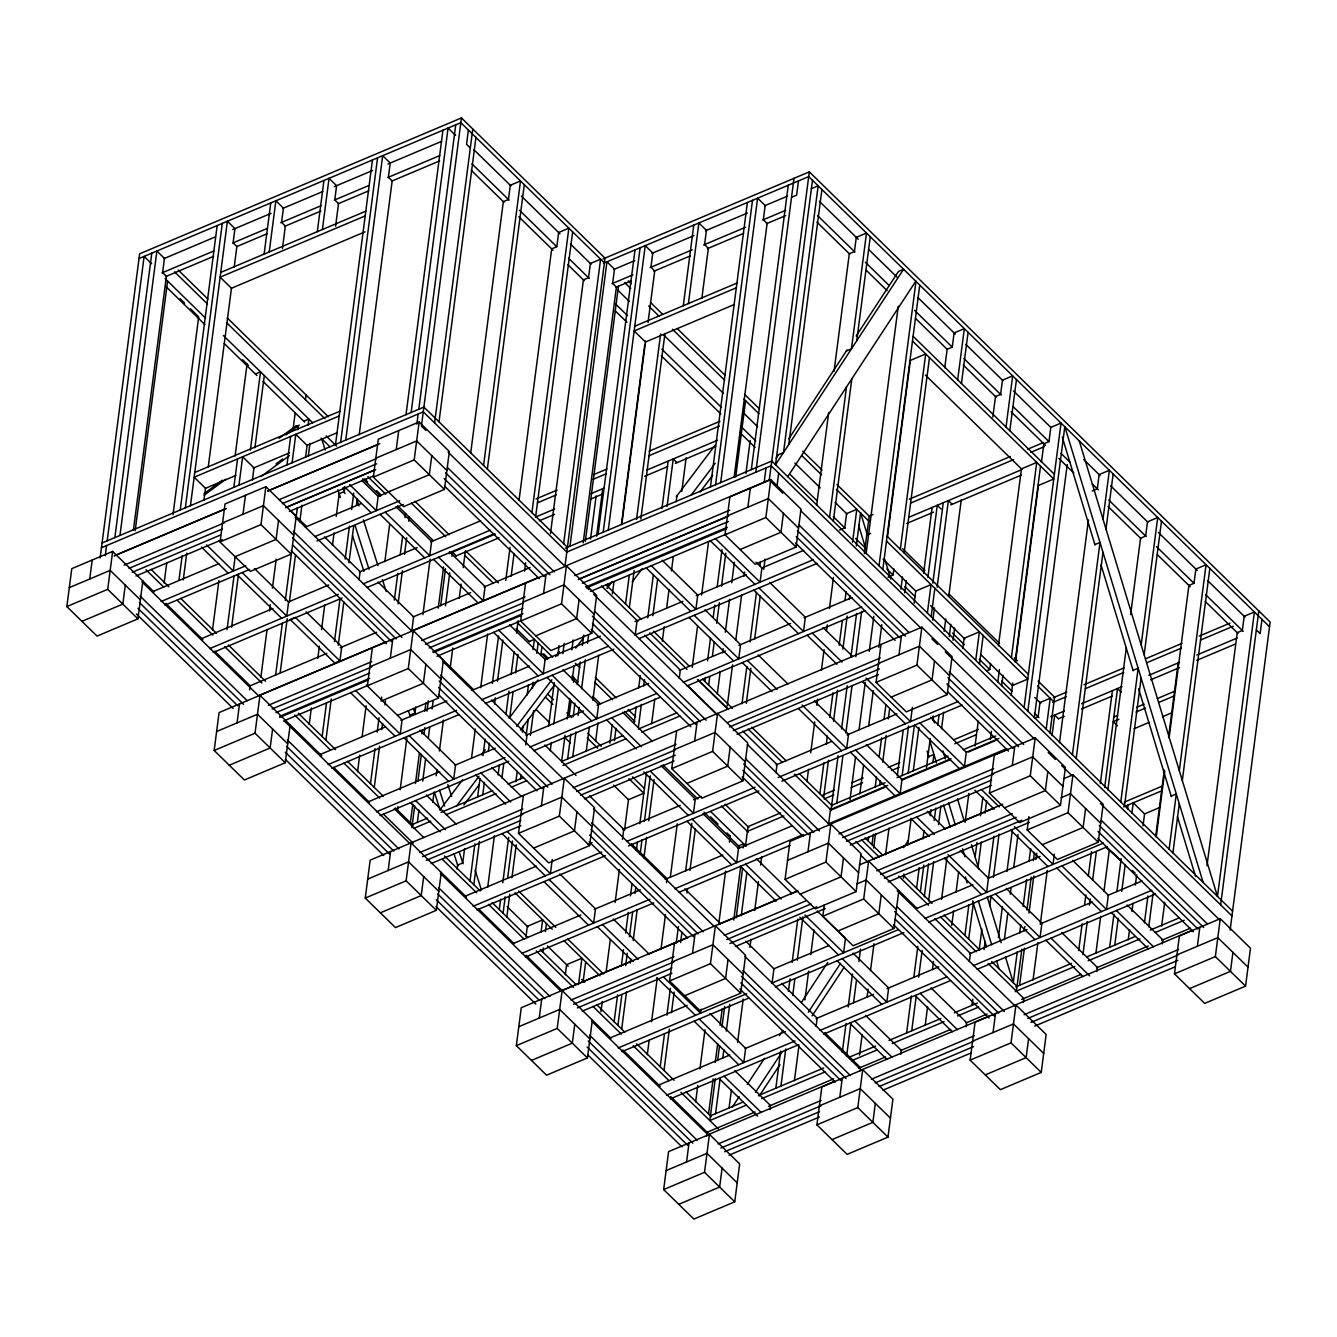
<?xml version="1.0" encoding="UTF-8"?>
<svg xmlns="http://www.w3.org/2000/svg" width="1337" height="1337" viewBox="0 0 1337 1337"><rect width="100%" height="100%" fill="white"/><g stroke="black" fill="none" stroke-linecap="round" stroke-linejoin="round"><path stroke-width="1.5" d="M142.858 580.91L137.928 618.847L97.066 636.094L66.85 606.58L71.78 568.66L112.642 551.396L153.972 591.873M89.746 578.988L92.203 560.036M100.141 557.897L139.633 253.813L461.449 117.923L604.992 258.141L564.966 566.27M105.255 555.741L106.576 545.58M107.177 540.833L144.129 256.403L151.683 263.773M137.928 618.847L107.712 589.333L112.642 551.396M114.848 537.608L151.783 253.161M119.962 535.435L156.897 251.005L164.451 258.392L162.613 272.614L166.39 276.291L133.433 530.004M125.294 585.121L122.82 604.09L81.958 621.337M135.187 530.655L167.61 281.071M164.133 583.066L166.757 562.793M173.008 514.712L198.695 316.852M180.228 509.999L217.179 225.552M185.342 507.826L222.276 223.396M178.957 580.375L182.166 555.624M190.456 505.67L227.39 221.24L234.944 228.61L233.089 242.833L236.866 246.526L234.192 267.149M183.269 579.94L186.745 553.134M203.926 500.239L205.53 487.871M208.204 467.248L231.518 287.789M212.516 629.978L218.934 580.525M235.111 455.984L247.044 364.082M233.841 487.353L237.535 458.909M264.108 254.13L270.759 202.923M238.955 485.197L242.649 456.753L253.98 467.816L252.392 480.016M269.222 251.958L275.873 200.767L283.427 208.154L281.572 222.377L285.349 226.053L282.425 248.649M235.145 556.81L233.29 571.033L206.566 544.928M227.039 629.677L234.008 576.046M250.353 450.218L260.531 371.836L255.417 373.992M242.983 514.277L245.456 495.325M290.179 724.821L285.249 762.742L244.387 780.006L214.171 750.475L219.084 712.554L566.437 565.885L596.67 595.4L591.739 633.32L550.877 650.584L520.661 621.053L525.575 583.133M231.619 627.17L238.588 573.54M254.932 447.711L264.308 375.53M260.966 524.622L265.879 486.685L225.017 503.949L220.104 541.869L260.966 524.622L291.182 554.136L250.32 571.384L218.8 540.867M237.067 722.882L239.524 703.93M249.584 689.842L250.103 685.781L326.83 653.392M278.531 520.411L276.074 539.379L235.212 556.627M286.97 464.925L290.664 436.48M317.287 231.669L323.938 180.478M260.882 677.124L267.049 629.526M269.472 610.909L270.275 604.708M272.43 588.146L276.191 559.184M295.126 413.384L293.238 427.873L298.352 425.718L297.833 429.678M285.249 762.742L255.033 733.228L259.946 695.307L321.766 755.789M292.084 462.769L295.778 434.324L307.109 445.388L305.521 457.572M322.401 229.513L329.036 178.322L336.59 185.693L334.751 199.915L338.528 203.608L335.587 226.204M305.438 399.679L306.056 394.933M275.656 674.834L282.358 623.276M285.299 600.58L297.349 507.759M308.078 425.25L308.88 419.066L303.766 421.222M272.598 729.016L270.141 747.985L229.279 765.232M280.235 672.344L287.204 618.713M289.344 602.202L295.51 554.771M299.789 521.764L301.928 505.252M308.362 455.75L309.967 443.383M335.52 444.419L372.455 159.989M340.634 442.263L377.569 157.816M345.731 440.107L382.683 155.66L390.237 163.047L388.382 177.269L392.159 180.963L359.218 434.675M309.215 724.437L311.354 707.958M317.771 658.539L319.376 646.172M321.515 629.71L324.724 604.992M332.478 545.262L334.083 532.911M336.222 516.433L339.163 493.771L344.277 491.615L344.812 487.537M322.133 736.503L326.412 703.496M334.451 641.626L340.083 598.308M345.163 559.117L349.458 526.11M351.598 509.614L353.737 493.102M325.91 740.197L331.258 698.933M338.228 645.303L343.86 602.001M348.94 562.793L353.77 525.675M356.444 505.052L357.246 498.851M339.916 660.896L295.343 617.36L290.229 619.516L334.802 663.052L339.916 660.896L341.754 646.673L306.106 611.845M359.051 579.823L360.104 571.684L324.456 536.856M373.341 477.159L378.271 439.238L419.133 421.974L449.349 451.505L444.419 489.426L403.557 506.673L373.341 477.159L414.203 459.911L419.133 421.974M396.237 449.566L398.693 430.614M372.338 647.843L367.408 685.764L408.27 668.517L413.2 630.596L443.416 660.11L438.486 698.031L397.624 715.295M357.564 771.666L359.703 755.188M362.11 736.654L366.121 705.769M384.839 561.64L389.669 524.388M406.013 414.654L442.948 130.207M411.127 412.498L448.062 128.051L455.616 135.438M416.843 424.163L418.163 414.002M418.782 409.256L455.733 124.826M370.483 783.733L375.029 748.67M377.168 732.158L379.056 717.735M381.195 701.223L381.73 697.095M394.315 600.146L397.808 573.339M400.214 554.771L402.621 536.204M405.044 517.636L405.579 513.525M390.304 658.172L392.76 639.22M374.26 787.426L379.608 746.163M381.764 729.668L382.566 723.484M384.972 704.917L385.507 700.789M398.092 603.839L402.387 570.832M404.526 554.337L406.665 537.842M408.821 521.33L409.356 517.202M461.449 117.923L421.422 426.068L425.951 430.481M441.26 872.409L436.33 910.33L395.468 927.594L365.252 898.063L370.182 860.142L921.861 627.187L952.078 656.701L947.148 694.638L906.285 711.886L876.069 682.371L880.999 644.451M468.385 130.04L466.546 144.262L470.323 147.956M434.609 422.91L472.78 128.987M431.784 455.7L429.311 474.668L388.449 491.916M411.796 631.064L413.634 616.842L377.987 582.013M439.004 421.857L475.939 137.427M388.148 870.487L390.605 851.519M397.457 810.523L398.008 806.395M400.147 789.816L406.883 738.041M422.91 614.652L430.113 559.133M415.74 706.989L414.938 713.106L409.841 715.262M425.851 664.305L423.378 683.274L382.516 700.521M410.359 822.69L412.782 804.139M415.456 783.499L419.467 752.564M421.89 733.996L422.425 729.868M424.832 711.317L425.901 703.061M438.235 608.168L443.583 566.921M411.846 827.703L414.671 805.977M417.879 781.226L421.356 754.402M424.046 733.779L424.848 727.595M426.988 711.1L428.325 700.772M440.658 605.895L445.472 568.76M436.33 910.33L406.114 880.816L411.044 842.895L466.396 897.077M417.361 822.389L418.966 810.005M422.726 781.126L425.667 758.447M428.341 737.807L429.678 727.495M432.102 708.944L433.171 700.688M445.488 605.795L449.784 572.804M451.923 556.292L452.458 552.164L456.235 555.858M470.657 453.31L503.347 201.653L508.444 199.497L510.299 185.275L520.511 180.963L483.576 465.393M432.703 802.534L434.04 792.239M436.196 775.744L436.998 769.56M439.405 751.01L443.416 720.091M450.118 668.567L452.792 647.944M459.209 598.491L461.081 584.052M463.22 567.573L465.376 551.078M423.695 876.604L421.222 895.573L380.36 912.837M487.353 469.086L524.288 184.656M457.104 869.15L457.638 865.072L462.736 862.917L464.591 848.627M471.543 757.945L475.303 729.016M480.668 687.719L487.637 634.005M477.643 796.936L480.05 778.368M482.991 755.672L485.147 739.177M492.367 683.491L498.534 636.044M505.77 580.342L510.049 547.351M519.007 500.539L551.696 248.883L556.794 246.727L558.649 232.504L568.86 228.192L531.925 512.623M470.039 880.999L474.869 843.864M482.741 794.78L484.362 782.396M488.373 751.461L489.442 743.205M494.54 704.014L495.342 697.83M497.481 681.318L502.846 640.072M511.152 576.13L514.093 553.434M473.816 884.693L479.448 841.374M498.083 774.992L499.42 764.714M506.021 713.858L508.979 691.095M511.135 674.533L514.093 651.771M516.517 633.153L518.121 620.736M524.572 571.066L525.642 562.793M535.702 516.316L572.637 231.886M487.721 887.183L494.406 835.658M501.91 777.933L503.782 763.511M509.664 718.17L513.141 691.363M515.564 672.829L517.971 654.278M499.286 909.561L500.64 899.249M502.779 882.754L508.678 837.363M515.898 781.677L517.235 771.365M522.332 732.175L523.135 725.974M527.162 695.039L528.499 684.728M533.045 649.665L534.382 639.353L529.285 641.509M550.476 533.597L583.417 279.884L588.531 277.728L590.369 263.506L600.597 259.177L563.646 543.624M543.557 593.478L546.014 574.509M503.063 913.255L505.219 896.759M507.625 878.192L512.455 841.057M520.477 779.17L521.012 775.059M526.377 733.796L528.249 719.356M532.276 688.421L533.079 682.238M536.822 653.358L538.159 643.03M525.742 744.943L527.062 734.782L491.414 699.953M506.84 916.948L509.798 894.252M511.937 877.757L516.232 844.75M530.421 735.417L533.63 710.666M540.867 654.98L541.936 646.724M589.584 845.619L559.367 816.105L564.298 778.184L594.514 807.698L589.584 845.619L548.722 862.883L518.505 833.352L523.419 795.431M591.739 633.32L561.523 603.806L566.437 565.885M569.98 546.231L606.931 261.801L614.485 269.172L612.63 283.394L616.407 287.087L583.183 542.855M548.655 726.008L554.27 682.689M557.763 655.882L559.1 645.554M541.401 805.776L543.858 786.808M526.009 936.485L527.33 926.34L542.655 919.856L541.067 932.056M550.276 750.659L551.345 742.419M553.752 723.852L558.314 688.789M562.86 653.709L564.214 643.398M592.358 1019.997L587.428 1057.918L546.566 1075.182L516.349 1045.651L521.263 1007.73L796.601 891.344M585.322 541.435L618.513 285.851M571.868 649.899L573.172 639.922M579.088 599.594L576.631 618.563L535.769 635.827M561.59 761.873L565.05 735.283M567.172 718.938L569.829 698.482M572.219 680.082L574.074 665.759M590.536 539.028L596.135 495.86M569.244 715.061L571.116 700.688M573.523 682.204L574.058 678.093M552.248 859.44L550.409 873.646L507.308 831.564M542.738 951.994L543.257 947.933M545.379 931.672L546.432 923.549M567.64 758.931L570.866 734.18M573.289 716.699L574.877 703.229M577.283 684.661L580.241 661.982M582.38 645.47L583.717 635.159M596.586 536.154L602.736 488.707M598.074 534.365L635.025 249.935M572.754 756.775L575.963 732.024M578.119 715.512L579.188 707.256M581.595 688.705L585.339 659.826M587.495 643.314L588.564 635.075M539.246 1018.075L541.702 999.107M603.188 532.21L640.122 247.78M608.285 530.054L645.236 245.624L652.79 252.994L650.935 267.216L654.712 270.91L648.027 322.484M576.932 811.893L574.475 830.862L533.613 848.126M586.208 751.444L589.4 726.86M592.859 700.237L598.725 655.163M607.433 588.13L607.967 584.018M612.379 593.929L613.984 581.545M621.488 523.786L644.802 344.328M621.772 524.622L645.604 341.035M587.428 1057.918L557.211 1028.404L562.142 990.483M565.284 974.874L566.604 964.712L581.929 958.228L578.503 984.65M595.6 741.483L597.99 723.05M625.566 603.956L629.309 575.094M636.529 519.441L660.628 333.949M609.873 743.171L612.262 724.687M574.776 1024.192L572.32 1043.161L531.457 1060.425M629.343 607.65L634.156 570.548M640.841 519.007L664.94 333.515M583.066 982.244L585.706 961.921M614.435 740.698L616.039 728.364M635.225 634.908L637.064 620.686M683.291 305.722L693.769 225.134M688.405 303.566L698.867 222.978L706.421 230.348L704.582 244.571L708.359 248.264L701.825 298.535M634.106 723.066L636.245 706.571M638.651 688.003L640.256 675.62M647.76 617.861L653.392 574.542M661.965 508.545L668.132 461.098M622.44 839.385L623.761 829.241L589.584 795.849M600.931 1011.708L602.285 1001.413M606.029 972.551L610.307 939.577M615.12 902.475L619.415 869.501M624.496 830.327L628.507 799.409M638.401 727.094L641.359 704.415M643.765 685.848L644.568 679.647M652.874 615.705L657.687 578.587M667.079 506.389L673.23 458.942L677.007 462.635M676.188 501.776L676.957 495.793M651.62 723.718L654.829 698.95M662.333 641.142L664.222 626.702M666.628 608.118L669.035 589.55M671.458 570.966L673.33 556.526M681.77 491.548L686.148 457.772M614.118 1021.735L617.61 994.912M621.354 966.033L623.493 949.537M625.649 933.042L628.323 912.402M630.462 895.907L632.067 883.523M636.362 850.533L637.431 842.277M639.838 823.709L646.54 772.151M617.895 1025.429L621.922 994.477M625.666 965.598L627.27 953.231M629.426 936.719L632.635 911.968M635.042 893.4L635.844 887.216M640.139 854.209L642.011 839.77M644.417 821.219L650.317 775.828M621.672 1029.106L626.501 991.987M630.245 963.108L630.78 958.98M633.203 940.412L637.214 909.478M643.916 857.903L646.59 837.28M648.729 820.784L654.094 779.521M679.263 678.193L680.316 670.071L644.651 635.242M742.82 780.908L712.604 751.394L717.534 713.473L747.751 742.988L742.82 780.908L701.958 798.172L671.742 768.658L676.672 730.721M710.448 486.919L747.4 202.472M715.562 484.763L752.514 200.316M692.232 667.28L697.596 626.034M701.607 595.082L708.577 541.452M666.478 882.687L666.996 878.626L631.348 843.781M720.676 482.607L757.611 198.16L765.165 205.547L763.327 219.769L767.104 223.463L734.147 477.175M647.292 1054.676L649.164 1040.236M651.57 1021.685L657.202 978.4M660.946 949.554L665.492 914.508M670.305 877.406L677.274 823.826M694.638 741.066L697.095 722.097M704.883 681.435L705.418 677.307M707.557 660.829L710.499 638.15M713.173 617.544L714.794 605.176M717.2 586.625L722.013 549.524M724.988 534.783L729.902 496.863L770.764 479.599L800.997 509.113L796.067 547.05L755.204 564.298L724.988 534.783L765.85 517.519L770.764 479.599M740.681 993.207L710.448 963.693L715.379 925.772L745.595 955.286L740.681 993.207L699.803 1010.471L669.586 980.957L674.516 943.02M708.66 685.129L709.73 676.89M712.404 656.266L714.276 641.844M716.682 623.293L719.373 602.686M721.512 586.191L725.79 553.217M735.701 476.958L745.595 400.682M660.211 1066.742L664.489 1033.735M666.896 1015.184L670.389 988.361M676.271 942.986L678.427 926.474M685.664 870.788L691.814 823.341M663.988 1070.436L669.336 1029.189M671.492 1012.677L674.166 992.054M680.6 942.552L681.937 932.24M687.017 893.049L687.552 888.921M689.976 870.354L695.324 829.09M717.267 694.07L720.208 671.391M722.615 652.84L723.15 648.729M725.289 632.234L729.584 599.26M731.723 582.765L734.397 562.158M745.912 473.532L750.191 440.541M751.327 469.655L788.262 185.225M747.884 507.191L750.341 488.222M692.482 953.365L694.956 934.396M755.823 472.245L793.994 178.322M663.653 1189.562L668.584 1151.642L709.446 1134.378L739.662 1163.892L734.748 1201.813L693.87 1219.077L663.653 1189.562L704.532 1172.298L709.446 1134.378M727.211 706.086L732.559 664.84M735.785 640.089L741.667 594.698M744.091 576.147L744.625 572.019M798.473 180.913L796.635 195.135L791.521 197.291M764.179 482.156L766.034 467.933M730.186 747.182L727.712 766.151L686.85 783.415M782.813 493.203L769.293 480L809.32 171.855L603.02 258.96M701.089 1009.117L700.555 1013.179L663.419 976.896M742.002 703.747L746.815 666.662M750.024 641.927L756.458 592.458M759.934 565.651L760.469 561.54M812.478 180.278L775.527 464.724L903.578 269.272L898.481 271.444L856.165 336.005M686.549 1161.97L689.023 1143.001M746.313 703.329L750.859 668.283M754.603 639.42L760.235 596.135M763.711 569.345L765.048 559.05M695.641 1101.889L697.78 1085.41M699.919 1068.915L705 1029.757M718.654 924.636L725.623 871.056M729.367 842.193L730.169 836.009M776.847 487.37L778.686 473.148M788.797 444.469L821.921 189.503M783.415 513.324L780.958 532.276L740.096 549.54M728.03 959.481L725.573 978.45L684.694 995.714M708.56 1113.972L713.106 1078.909M715.245 1062.414L717.668 1043.846M720.075 1025.278L722.214 1008.783M733.729 920.073L740.698 866.443M743.121 847.892L743.656 843.764L738.542 845.92M706.621 1136.3L707.156 1132.238L755.104 1112M715.262 1078.692L709.83 1120.556L746.313 1105.147M717.668 1060.124L719.557 1045.684M721.963 1027.117L724.637 1006.494M736.169 917.8L742.587 868.298M745.545 845.602L748.001 826.634L780.641 812.863M715.546 1113.671L720.108 1078.591M722.782 1057.968L723.852 1049.712M726.275 1031.161L729.751 1004.338M741.266 915.644L746.898 872.326M729.033 1108.239L731.439 1089.688M737.589 1042.292L743.205 999.006M749.907 947.482L750.976 939.226M754.72 910.38L758.463 881.518M760.619 865.022L761.689 856.783M722.097 1168.103L719.64 1187.055L678.761 1204.319M775.945 772.652L777.014 764.53L742.837 731.138M816.64 505.386L828.689 412.565M834.054 371.318L849.313 253.746L854.427 251.59L856.265 237.368L866.493 233.039L851.452 348.857L846.338 351.013M829.542 517.486L846.505 386.978M785.07 879.345L789.983 841.424L830.862 824.16L861.078 853.674L856.148 891.612L815.286 908.859L785.07 879.345L825.932 862.081L830.862 824.16M772.067 982.979L773.922 968.757L745.695 941.181M833.319 521.179L851.803 378.872M856.75 340.751L870.27 236.733M806.946 781.66L808.551 769.276M810.707 752.781L814.718 721.846M816.857 705.334L817.659 699.151M821.419 670.272L824.093 649.648M826.5 631.081L827.302 624.897M829.458 608.385L833.469 577.45M769.962 1109.56L770.496 1105.498L734.832 1070.67M775.828 1088.218L780.658 1051.083M788.412 991.269L790.033 978.885M792.172 962.389L797.788 919.071M807.966 851.753L810.423 832.784M780.942 1086.062L785.755 1048.927M792.724 995.296L794.863 978.784M797.27 960.233L802.902 916.915M819.865 793.76L823.876 762.842M826.283 744.291L827.352 736.035M829.759 717.484L832.984 692.75M839.135 645.353L842.343 620.619M845.017 600.012L846.104 591.756M852.521 542.287L856.8 509.313L846.588 513.625L844.733 527.848L839.636 530.004M823.642 797.437L828.455 760.335M833.536 721.178L837.564 690.26M842.912 649.047L847.19 616.056M849.346 599.578L849.881 595.45M856.298 545.981L860.577 513.007M794.395 1080.68L798.941 1045.735M804.891 999.942L808.634 971.13M810.774 954.668L813.982 929.984M828.622 823.826L830.461 809.604M831.046 810.021L838.082 755.773M841.575 728.966L847.207 685.647M850.95 656.768L856.582 613.449M864.337 553.635L869.217 516.099L873.028 514.494M866.109 553.735L898.263 306.206M836.761 803.119L842.928 755.672M845.87 732.994L852.037 685.547M855.797 656.668L861.68 611.293M898.848 890.576L893.918 928.496L853.056 945.76L822.84 916.246L824.311 904.865M816.105 1026.281L817.158 1018.142L781.51 983.313M879.027 565.818L915.979 281.388M849.981 799.76L855.596 756.475M859.073 729.684L865.24 682.271M869.251 651.353L873.796 616.324M843.497 857.886L841.04 876.838L800.178 894.102M882.804 569.512L919.756 285.065M887.417 537.207L910.38 360.405L925.705 353.921L900.336 549.24M859.858 793.827L863.602 764.948M868.699 725.757L873.245 690.694M878.877 647.375L881.818 624.68M816.907 1124.852L821.837 1086.931L862.699 1069.667L892.915 1099.181L887.985 1137.118L847.123 1154.366L816.907 1124.852L857.769 1107.588L862.699 1069.667M893.885 568.977L893.083 575.077L887.985 577.233M904.113 552.933L929.482 357.614M868.214 840.99L868.749 836.862M875.167 787.393L876.504 777.098M879.178 756.491L881.601 737.94M884.008 719.39L885.879 704.967M900.921 589.149L902.508 576.915M842.277 1052.353L846.037 1023.473M848.176 1006.978L852.471 973.971M893.918 928.496L863.702 898.982L868.632 861.061L916.948 908.375M871.991 844.666L873.328 834.372M879.746 784.886L880.281 780.775M882.704 762.207L886.18 735.417M888.32 718.922L889.657 708.61M904.698 592.843L906.285 580.626M839.803 1097.259L842.26 1078.291M846.588 1056.38L850.867 1023.373M853.558 1002.75L856.499 980.054M858.906 961.504L860.527 949.12M873.646 848.042L875.518 833.603M898.965 654.779L901.422 635.81M914.157 603.271L915.745 591.071L931.07 584.603L927.377 613.048M944.741 367.792L947.148 349.308L952.262 347.152L954.1 332.93L964.328 328.618L957.676 379.808M859.524 1055.077L862.215 1034.437M867.028 997.302L868.097 989.046M870.521 970.478L873.997 943.671M885.545 854.727L889.005 828.104M881.267 894.787L878.81 913.739L837.948 931.003M897.311 775.61L903.21 730.219M923.566 573.456L932.14 507.458M902.157 775.51L908.575 726.008M927.878 577.484L937.254 505.302L941.031 508.979M947.148 694.638L916.931 665.107L921.861 627.187M912.369 707.357L910.53 721.579L865.958 678.043M908.174 772.97L914.341 725.523M932.825 583.199L943.27 502.745M931.154 616.741L934.847 588.297M961.453 383.502L968.105 332.295M913.288 770.814L918.92 727.495M932.842 620.234L934.446 607.85M937.137 587.227L948.384 500.59L952.161 504.283M903.377 878.175L903.912 874.047M907.673 845.185L911.149 818.361M875.334 1103.393L872.877 1122.345L832.015 1139.609M934.513 660.913L932.039 679.881L891.177 697.129M926.491 767.455L930.234 738.592M932.658 720.041L933.193 715.93M944.156 631.415L945.777 619.048M948.718 596.369L961.303 499.503M916.564 888.203L919.238 867.629M922.981 838.817L924.051 830.595M932.858 762.675L933.928 754.452L928.831 756.608M937.755 725.022L939.092 714.743M949.237 636.646L950.841 624.329M920.341 891.896L923.817 865.139M930.234 815.737L931.037 809.553M941.532 728.682L943.671 712.253M953.014 640.339L954.618 628.006M900.737 1054.341L901.272 1050.28L865.607 1015.452M906.603 1033L911.416 995.864M913.823 977.297L917.851 946.362M924.285 896.86L928.563 863.852M934.195 820.534L935.8 808.15M911.7 1030.827L916.263 995.764M918.669 977.197L922.146 950.39M928.58 900.887L933.677 861.697M938.49 824.561L940.914 805.994M962.774 648.462L964.094 638.301L979.419 631.833L975.726 660.277M992.823 417.077L995.497 396.537L1000.611 394.382L1002.449 380.159L1012.677 375.847L1006.026 427.038M925.187 1025.379L927.594 1006.794M932.424 969.626L933.493 961.37M941.549 899.4L946.914 858.103M930.652 717.401L966.317 752.23L964.462 766.452L919.889 722.916M979.503 663.971L983.196 635.526M1009.803 430.731L1016.454 379.524M951.727 925.405L953.599 910.965M956.022 892.397L958.696 871.774M965.13 822.272L968.874 793.393M975.041 745.946L978.249 721.195M986.388 670.973L989.781 669.536L990.583 663.436M998.472 645.687L1021.435 468.869L1036.76 462.401L1011.39 657.72M964.913 935.432L968.89 904.748M975.108 856.933L976.979 842.511M980.456 815.737L982.862 797.203M990.349 739.545L991.419 731.306M997.837 681.887L999.441 669.536M968.69 939.126L973.47 902.291M978.082 866.744L981.291 842.043M985.035 813.214L986.639 800.863M1001.614 685.58L1002.951 675.285M989.397 793.058L994.31 755.138L1035.189 737.874L1065.405 767.405L1060.475 805.325L1019.613 822.573L989.397 793.058L1030.259 775.811L1035.189 737.874M969.342 961.57L970.411 953.431L934.747 918.603M966.116 1026.732L966.651 1022.671L930.987 987.842M1015.167 661.414L1040.537 466.095M1011.156 695.407L1012.777 683.04M1015.452 662.417L1038.481 485.013M1041.439 462.318L1043.846 443.767L1048.96 441.611L1050.798 427.389L1013.53 390.972M971.982 1005.374L972.784 999.19M979.219 949.688L981.893 929.065M993.943 836.243L986.622 892.397L947.983 854.661M984.049 949.588L985.135 941.348M989.681 906.285L991.018 895.957M993.424 877.406L999.057 834.087M970.144 1060.141L975.074 1022.22L1015.936 1004.956L1046.152 1034.47L1041.239 1072.408L1000.36 1089.655L970.144 1060.141L1011.023 1042.877L1015.936 1004.956M1012.293 765.466L1014.75 746.514M1024.075 707.507L1061.026 423.06L1050.798 427.389M998.371 937.688L1002.399 906.636M1006.978 871.44L1012.36 830.043M1027.852 711.2L1064.804 426.754M1004.371 939.627L1007.847 912.82M1010.254 894.252L1011.056 888.069M1013.747 867.446L1018.025 834.438M993.04 1032.548L995.513 1013.58M1034.303 718.036L1067.227 464.507M1063.667 778.702L1072.959 774.775L1103.175 804.289L1098.245 842.226L1057.383 859.474L1027.167 829.959L1028.888 816.69M1017.273 951.743L1013.262 982.662L1005.374 956.69M1019.68 933.193L1020.749 924.953M1023.156 906.402L1026.649 879.612M1029.055 861.061L1030.66 848.694M1046.186 729.15L1050.197 698.232L1039.985 702.543L1038.13 716.766L1034.738 718.203M1016.421 991.101L1021.852 949.253M1024.259 930.702L1024.794 926.591M1026.933 910.096L1031.228 877.122M1033.367 860.627L1034.437 852.388M1049.963 732.843L1054.592 697.179L1038.197 681.168M1019.596 985.285L1024.409 948.15M1028.972 913.087L1033.785 875.952M1035.924 859.457L1036.743 853.257M1052.002 735.684L1054.692 715.061L1058.469 718.754M1047.824 771.599L1045.367 790.568L1004.505 807.815M1023.34 1002.566L1023.858 998.505L988.11 963.442M1059.506 742.637L1088.452 519.876M1033.066 979.837L1037.896 942.685M1040.303 924.118L1047.272 870.454M1028.588 1038.682L1026.131 1057.634L985.252 1074.898M1054.341 854.193L1053.021 864.354L1014.399 826.617M1072.424 754.736L1100 542.454L1094.886 544.61M1103.008 519.207L1109.376 470.29L1099.148 474.618L1097.309 488.841L1092.195 490.997M1098.245 842.226L1068.029 812.695L1072.959 774.775M1076.201 758.43L1102.975 552.281M1106 529.034L1113.153 473.983M1085.594 808.501L1083.137 827.469L1042.275 844.717M1078.658 950.59L1082.134 923.783M1084.541 905.216L1085.878 894.904M1088.301 876.337L1091.51 851.585M1100.351 783.515L1112.401 690.694M1082.953 954.618L1087.248 921.611M1089.388 905.116L1090.19 898.932M1092.596 880.364L1096.357 851.485M1104.663 787.543L1117.515 688.538L1121.292 692.215M1107.855 789.866L1126.339 647.543M1130.634 614.535L1140.545 538.226L1145.659 536.053L1147.497 521.848L1157.708 517.519L1141.163 644.935M1095.889 953.314L1100.719 916.196M1103.927 891.445L1109.292 850.182L1105.515 846.505M1096.892 971.514L1097.426 967.453L1061.762 932.624M1120.774 801.966L1138.155 668.199L1133.041 670.355M1124.551 805.659L1141.129 678.026M1144.154 654.762L1161.502 521.213M1109.66 947.214L1113.938 914.241M1116.88 891.562L1121.175 858.588M1127.592 809.119L1128.127 804.991M1114.774 945.058L1118.25 918.268M1121.726 891.461L1125.202 864.671M1131.904 813.147L1133.241 802.835L1144.572 813.915L1143.018 825.865M1128.211 939.861L1129.531 929.7M1131.904 911.399L1132.957 903.277M1135.347 884.977L1136.667 874.816M1144.439 922.814L1147.931 895.991M1155.703 836.177L1164.276 770.162M1168.555 737.172L1178.198 662.901M1156.204 837.096L1164.778 771.098M1169.073 738.091L1188.894 585.439L1194.008 583.283L1195.846 569.061L1206.058 564.749L1179.318 770.68M1148.75 926.842L1153.029 893.835M1169.123 849.196L1176.293 793.944L1171.195 796.1M1161.619 926.123L1164.711 902.258M1172.9 852.889L1179.284 803.754M1182.309 780.507L1209.835 568.442M1162.271 943.905L1162.806 939.844L1127.141 905.015M1174.471 973.854L1179.401 935.933L1220.263 918.686L1250.479 948.2L1245.566 986.121L1204.687 1003.385L1174.471 973.854L1215.35 956.607L1220.263 918.686M1206.977 865.758L1237.243 632.668L1242.357 630.512L1244.195 616.29L1254.407 611.978L1217.472 896.425L1079.243 440.876M1197.367 946.262L1199.841 927.31M1220.648 904.865L1258.802 610.925M1261.978 619.365L1260.139 633.588L1256.362 629.911M1230.124 930.134L1270.15 622.006L809.32 171.855M1232.915 952.395L1230.458 971.364L1189.579 988.611M776.145 458.156L778.435 454.664M788.713 438.954L847.023 349.96M787.744 476.657L915.795 281.205M732.308 1107.103L739.194 1096.658M747.249 1084.474L764.497 1058.336M779.438 1035.707L782.88 1030.476M801.281 1002.6L827.72 962.556M903.595 847.591L908.191 840.622M755.455 1092.312L781.894 1052.252M808.333 1012.193L840.522 963.425M759.232 1096.006L779.922 1064.653M812.111 1015.886L844.299 967.119M439.99 809.787L462.619 779.822M481.454 754.837L485.231 749.856M509.096 718.22L538.009 679.931M555.59 656.617L559.367 651.62M607.115 588.347L612.129 581.695M676.221 496.779L715.161 445.171M456.352 806.278L478.964 776.312M516.667 726.375L551.847 679.748M575.712 648.111L583.25 638.133M691.313 494.941L715.178 463.321M463.889 804.974L478.98 785.003M520.444 730.052L554.37 685.112M632.267 581.879L642.312 568.559M700.12 491.983L712.671 475.32M203.976 493.721L222.343 480.184M279.099 438.319L296.379 425.567M204.076 495.258L225.786 479.248M285.867 434.926L299.221 425.082M275.99 463.906L282.675 458.975M261.066 476.524L289.444 455.583M139.015 258.559L460.83 122.67L604.374 262.871M163.816 258.659L215.541 236.816M232.772 229.529L271.077 213.352M282.575 208.505L322.802 191.525M334.3 186.662L372.605 170.484M387.931 164.016L441.578 141.371M161.961 272.882L213.686 251.038M232.839 242.95L267.316 228.393M280.737 222.727L320.964 205.748M334.367 200.082L368.845 185.525M387.997 177.437L439.723 155.593M165.738 276.558L213.636 256.336M236.616 246.643L267.266 233.691M284.514 226.421L320.897 211.045M338.144 203.776L368.795 190.823M391.774 181.113L439.672 160.891M220.739 272.43L365.82 211.179M365.202 215.925L220.12 277.177L231.451 288.24L365.068 231.819M603.522 263.239L808.701 176.601L1269.532 626.752M613.783 269.472L634.791 260.598M651.971 253.345L693.987 235.596M705.451 230.766L747.45 213.018M764.647 205.764L787.56 196.088M811.325 188.701L818.144 185.826L783.499 452.575L778.385 454.73M611.945 283.695L632.953 274.82M650.133 267.567L692.148 249.818M703.596 244.989L745.611 227.24M762.792 219.987L785.705 210.31M615.722 287.371L630.997 280.92M653.91 271.244L690.193 255.935M707.373 248.682L743.656 233.357M766.569 223.68L785.671 215.608M194.751 472.496L339.832 411.228M339.214 415.974L194.149 477.225L205.48 488.306L236.014 475.404M253.194 468.151L289.46 452.842M306.641 445.589L337.191 432.687M102.08 542.989L423.896 407.1L567.423 547.318M101.462 547.735L423.277 411.846L566.804 552.047M634.774 326.211L736.938 283.076M736.319 287.806L634.156 330.958L645.487 342.021L734.397 304.468M114.347 555.741L225.903 508.628M268.219 490.763L379.775 443.65M114.414 555.808L226.003 508.695M267.584 491.13L378.237 444.402M69.307 587.611L110.186 570.364L140.402 599.878M222.56 522.901L263.422 505.653L293.639 535.168M375.797 458.207L416.676 440.943L446.892 470.457M124.107 565.15L224.148 522.917M279.082 499.72L376.399 458.624M129.004 568.375L222.443 528.917M282.391 503.598L376.666 463.805M132.213 572.303L220.505 535.034M286.168 507.291L374.678 469.922M285.617 507.742L375.647 469.722M135.99 575.996L222.193 539.596M289.394 511.436L373.675 475.838M66.85 606.58L107.712 589.333M153.404 591.322L218.8 563.713M305.354 527.162L361.14 503.614M378.455 496.294L389.986 491.431M161.175 601.483L245.807 565.752M315.047 536.521L399.679 500.773M164.952 605.176L249.584 569.445M316.902 541.017L403.456 504.467M201.753 638.551L272.932 608.502M288.307 602.001L328.701 584.954M359.486 571.952L417.177 547.585M430.648 541.903L480.651 520.795M536.037 498.952L557.128 490.044M593.528 474.685L606.948 469.02M649.097 451.204L720.008 421.272M537.34 502.879L556.51 494.79M592.909 479.415L606.329 473.749M648.478 455.95L719.39 426.018M209.525 648.712L338.395 594.297M363.397 583.734L490.345 530.137M213.302 652.406L342.172 597.99M367.174 587.428L494.122 533.831M449.048 553.602L495.258 534.098M535.502 517.101L554.654 509.013M591.071 493.637L604.474 487.972M646.64 470.173L717.534 440.241M454.964 556.393L499.035 537.792M539.279 520.795L554.604 514.327M591.004 498.952L602.502 494.088M644.668 476.29L667.664 466.58M675.319 463.337L715.562 446.357M565.467 548.137L771.75 461.031L1232.597 911.182M340.25 647.726L376.683 632.334M413.133 616.942L470.674 592.659M484.094 586.976L530.12 567.54M566.57 552.164L771.131 465.777L1231.979 915.929M257.84 695.959L386.343 641.693M411.278 631.164L537.875 577.718M564.715 566.387L769.293 480M574.609 575.645L729.768 510.132M268.353 705.284L371.786 661.598M421.59 640.573L525.04 596.887M216.627 731.523L257.489 714.259L287.706 743.773M369.864 666.812L410.743 649.548L440.959 679.062M523.118 602.101L563.98 584.837L594.196 614.368M727.445 515.815L768.307 498.567L798.523 528.082M578.386 579.339L727.796 516.249M272.13 708.978L371.736 666.912M425.367 644.267L523.068 603.004M578.587 579.473L728.498 516.182M275.907 712.671L369.764 673.029M429.144 647.96L523.018 608.318M582.297 583.199L728.431 521.48M279.684 716.348L369.714 678.344M432.921 651.637L522.951 613.633M586.074 586.893L727.345 527.229M279.751 717.367L367.976 680.098M433.188 652.573L521.413 615.321M586.625 587.779L726.643 528.667M283.528 721.044L367.926 685.413M436.965 656.266L521.363 620.619M590.402 591.472L726.576 533.964M214.171 750.475L255.033 733.228M520.661 621.053L561.523 603.806M909.294 499.186L1010.421 456.485M1027.585 449.232L1042.86 442.781M910.581 503.113L1013.613 459.61M1030.794 452.357L1044.147 446.708M320.362 754.419L385.574 726.877M400.916 720.392L446.942 700.956M471.877 690.444L529.419 666.144M544.761 659.659L600.38 636.178M634.908 621.588L682.856 601.349M696.276 595.684L746.146 574.626M761.488 568.141L803.687 550.326M866.76 535.067L870.571 533.446M908.725 517.335L1021.318 469.805M328.1 764.58L456.602 710.331M481.537 699.803L608.118 646.339M634.975 635.008L813.347 559.685M906.787 523.435L933.493 512.171M950.674 504.918L1021.267 475.103M331.877 768.274L458.474 714.827M485.314 703.479L613.817 649.23M638.752 638.702L817.124 563.378M1038.431 485.481L1053.757 479.014L912.486 341.019M368.711 801.648L439.672 771.683M455.015 765.199L495.292 748.185M525.976 735.233L583.517 710.933M596.954 705.267L648.729 683.408M679.413 670.439L725.456 651.002M738.876 645.336L790.652 623.477M804.089 617.794L852.037 597.555M376.449 811.81L504.951 757.561M529.887 747.032L656.467 693.569M683.324 682.238L861.697 606.914M380.009 815.603L508.728 761.238M533.664 750.709L660.244 697.262M687.101 685.931L865.474 610.608M412.247 824.545L427.589 818.077M440.993 812.411L492.735 790.551M508.06 784.084L523.402 777.616M561.724 761.422L623.042 735.534M638.367 729.066L676.689 712.872M413.551 828.472L430.798 821.185M446.123 814.718L495.96 793.677M511.286 787.209L526.611 780.741M563.027 765.366L626.251 738.659M641.593 732.191L679.915 715.997M419.851 852.488L522.834 809.002M573.088 787.777L676.071 744.291M727.579 722.448L880.314 657.954M367.725 879.111L408.587 861.847L438.803 891.361M520.962 814.4L561.824 797.136L592.04 826.667M674.216 749.689L715.078 732.425L745.294 761.956M878.543 663.403L919.405 646.155L949.621 675.67M422.509 856.649L522.8 814.3M576.865 791.471L675.285 749.907M729.45 726.944L879.529 663.553M426.302 860.343L520.845 820.417M580.642 795.164L675.218 755.221M733.211 730.62L879.479 668.868M736.988 734.314L878.275 674.667M431.182 863.552L520.812 825.714M584.419 798.841L674.065 761.004M365.252 898.063L406.114 880.816M518.505 833.352L559.367 816.105M671.742 768.658L712.604 751.394M876.069 682.371L916.931 665.107M465.41 896.108L536.371 866.142M588.163 844.265L591.99 842.644M622.674 829.692L680.215 805.392M693.652 799.727L701.323 796.484M776.112 764.898L831.731 741.417M847.073 734.932L896.943 713.874M473.148 906.269L601.65 852.02M626.585 841.491L755.087 787.226M778.101 777.499L958.395 701.373M476.925 909.962L605.427 855.697M628.44 845.987L758.864 790.919M781.878 781.192L962.172 705.067M822.89 795.014L834.422 790.15M851.702 782.847L863.217 777.984M888.186 767.438L899.717 762.575M953.482 739.879L978.45 729.333M1053.339 697.713L1066.776 692.031M1084.073 684.728L1124.4 667.698M1145.525 658.79L1182.008 643.381M1199.289 636.078L1230.007 623.109M747.383 831.38L783.866 815.971M824.194 798.941L833.803 794.897M851.084 787.593L862.599 782.73M891.411 770.563L899.099 767.321M954.785 743.807L975.91 734.882M1052.72 702.443L1066.174 696.778M1085.377 688.672L1123.782 672.444M1146.828 662.717L1181.39 648.111M1200.593 640.005L1233.232 626.217M831.664 805.275L885.094 782.713M897.043 777.666L948.05 756.124M963.325 749.689L995.747 735.985M513.759 943.337L580.893 914.976M594.313 909.31L640.339 889.874M665.274 879.345L722.816 855.045M738.158 848.577L791.855 825.898M830.227 809.704L887.751 785.404M901.188 779.738L951.042 758.681M966.4 752.196L998.99 738.425M1050.882 716.665L1064.319 711M1081.6 703.697L1121.927 686.666M1148.817 675.319L1179.535 662.333M1196.832 655.046L1237.16 638.016M832.951 809.219L884.476 787.46M901.639 780.206L949.354 760.068M968.423 752.012L995.146 740.731M1058.486 718.738L1064.252 716.314M1081.533 709.011L1112.267 696.042M1150.672 679.814L1179.485 667.648M1196.765 660.361L1235.171 644.133M521.497 953.498L649.999 899.233M674.934 888.704L803.437 834.455M828.372 823.926L1006.744 748.603M829.375 824.561L1006.928 749.589M525.274 957.192L653.776 902.926M678.711 892.397L789.95 845.435M1113.821 716.95L1117.615 715.345M1136.584 707.34L1144.171 704.131M1157.441 698.516L1174.504 691.313M838.984 833.937L993.625 768.641M1118.902 719.273L1113.203 721.679L1117.465 725.841M1135.965 712.069L1145.441 708.075M1158.728 702.46L1173.903 696.059M787.526 860.376L828.388 843.129L858.605 872.643M991.853 774.106L1032.716 756.842L1062.932 786.357M842.761 837.63L993.575 773.939M846.538 841.324L991.636 780.056M850.315 845.017L991.586 785.354M1134.027 728.749L1149.202 722.348M1162.471 716.732L1171.947 712.738M859.34 864.972L1002.7 804.222M562.108 990.55L633.069 960.601M648.412 954.117L686.767 937.922M719.373 924.151L776.914 899.851M790.334 894.186L798.022 890.943M872.81 859.357L928.43 835.876M943.772 829.391L993.642 808.333M876.754 870.838L1012.31 813.598M570.932 1000.076L673.915 956.59M724.186 935.365L806.194 900.737M518.806 1026.699L559.668 1009.435L589.884 1038.966M672.06 961.988L712.922 944.724L743.138 974.255M856.883 883.941L866.159 880.013L896.375 909.544M1061.21 797.671L1070.486 793.743L1100.702 823.258M573.606 1004.237L673.881 961.888M726.76 939.56L811.041 903.979M880.531 874.532L1016.087 817.291M577.383 1007.931L671.943 968.005M729.835 943.554L816.74 906.854M884.392 878.292L1021.836 820.25M582.263 1011.14L671.909 973.303M735.517 946.446L825.146 908.592M888.169 881.985L1029.44 822.322M516.349 1045.651L557.211 1028.404M669.586 980.957L710.448 963.693M822.84 916.246L863.702 898.982M1027.167 829.959L1068.029 812.695M1124.267 802.15L1162.204 786.123M1123.648 806.88L1161.586 790.869M610.457 1037.779L687.168 1005.391M773.488 968.941L829.107 945.46M917.332 908.207L972.952 884.726M988.294 878.242L1040.069 856.382M1144.472 813.949L1159.63 807.548M618.195 1047.957L746.698 993.692M771.633 983.163L898.213 929.716M925.07 918.385L1103.443 843.062M621.972 1051.651L748.553 998.204M775.41 986.856L903.912 932.591M928.847 922.062L1107.22 846.756M658.807 1085.009L729.768 1055.043M745.11 1048.576L785.387 1031.562M816.071 1018.61L873.613 994.31M887.033 988.645L938.825 966.768M969.509 953.816L1027.05 929.516M1040.47 923.85L1092.262 901.99M1107.604 895.506L1142.132 880.933M666.545 1095.187L795.047 1040.921M819.982 1030.392L946.563 976.946M973.42 965.615L1151.792 890.292M670.322 1098.88L798.824 1044.615M823.759 1034.086L950.34 980.639M977.197 969.292L1155.569 893.985M710.448 1115.827L743.088 1102.039M758.447 1095.555L823.742 1067.979M848.711 1057.433L875.601 1046.086M889.038 1040.403L940.88 1018.51M954.334 1012.828L977.38 1003.101M1015.786 986.89L1071.472 963.375M1086.831 956.891L1134.846 936.619M1150.204 930.117L1179.017 917.967M761.672 1098.663L825.046 1071.906M851.936 1060.559L876.905 1050.013M892.264 1043.528L944.106 1021.635M957.559 1015.953L978.684 1007.028M1015.167 991.619L1074.697 966.484M1088.134 960.818L1139.993 938.925M1155.352 932.424L1184.164 920.274M768.524 1106.334L833.736 1078.792M858.672 1068.263L885.529 1056.932M900.871 1050.447L950.741 1029.39M966.083 1022.905L987.174 1013.998M1021.702 999.424L1081.148 974.322M1096.49 967.838L1148.282 945.978M1161.703 940.295L1190.482 928.162M706.671 1135.314L834.455 1081.366M859.925 1070.603L989.597 1015.853M1014.465 1005.357L1192.002 930.385M718.17 1143.904L821.152 1100.418M871.423 1079.193L974.406 1035.707M1024.075 1014.733L1178.699 949.437M666.127 1170.594L706.989 1153.346L737.205 1182.861M819.364 1105.883L860.226 1088.636L890.442 1118.15M972.617 1041.172L1013.479 1023.925L1043.696 1053.439M1176.944 954.902L1217.806 937.638L1248.023 967.152M720.844 1148.065L821.119 1105.716M875.2 1082.886L973.603 1041.322M1027.852 1018.426L1177.93 955.053M724.621 1151.759L819.481 1111.699M879.077 1086.53L973.553 1046.637M1030.961 1022.387L1177.88 960.35M729.049 1155.168L819.414 1117.013M882.855 1090.223L971.297 1052.871M1034.738 1026.081L1175.106 966.818M1105.666 846.639L1121.191 860.593M1132.055 870.37L1135.163 873.161M1109.443 850.315L1120.306 860.092M819.38 201.335L858.22 239.256M868.666 249.467L897.043 277.177M917.951 297.599L955.286 334.083M965.732 344.294L1003.068 380.761M1083.705 459.527L1100.134 475.571M1110.596 485.782L1147.915 522.249M1158.377 532.46L1197.2 570.398M1207.662 580.609L1244.981 617.076M817.542 215.558L854.878 252.025M865.323 262.236L889.222 285.566M914.608 310.368L951.944 346.835M963.893 358.517L1001.212 394.983M1013.162 406.649L1049.01 441.661M1060.96 453.327L1069.918 462.084M1092.312 483.961L1098.295 489.793M1108.741 500.005L1146.076 536.471M1156.522 546.683L1193.857 583.149M1205.807 594.815L1243.143 631.298M816.907 222.092L849.764 254.18M866.192 270.224L887.099 290.647M915.477 318.356L946.83 348.99M963.258 365.034L996.115 397.139M1011.039 411.729L1045.4 445.271M1058.837 458.407L1073.761 472.98M1108.106 506.539L1140.962 538.627M1157.391 554.671L1190.248 586.776M1205.172 601.349L1238.029 633.454M913.104 336.272L1054.375 474.267M925.405 375.079L1022.07 469.504M628.357 280.82L631.331 283.728M650.701 302.647L662.634 314.295M677.541 328.852L725.222 375.446M744.592 394.365L759.5 408.921M802.718 451.154L822.105 470.072M836.995 484.629L869.785 516.65M902.575 548.688L924.937 570.531M948.785 593.812L999.458 643.314M1014.348 657.871L1017.34 660.779M887.116 536.321L1028.387 674.316M624.763 282.642L630.713 288.474M648.595 305.939L659.041 316.134M672.444 329.236L724.604 380.193M743.99 399.111L758.881 413.668M802.116 455.884L821.486 474.819M836.394 489.375L869.301 521.53M1037.579 685.898L1053.974 701.925M886.498 541.067L1027.769 679.062L1012.443 685.53L981.224 655.03M473.833 149.66L510.968 185.927M521.363 196.088L559.986 233.808M570.381 243.969L591.188 264.291M617.527 289.878L629.443 301.51M663.72 335.002L723.334 393.228M742.703 412.164L757.611 426.72M794.88 463.12L820.216 487.855M835.107 502.428L847.04 514.06M1034.821 697.496L1040.788 703.329M883.072 559.15L915.795 591.121M930.652 605.644L964.863 639.053M471.978 163.883L509.13 200.149M519.525 210.31L556.66 246.593M568.543 258.191L589.333 278.514M615.672 304.101L627.605 315.733M661.882 349.224L721.495 407.451M740.865 426.386L755.773 440.943M790.05 474.418L816.874 500.623M833.269 516.634L845.185 528.282M855.613 538.477L866.058 548.671M886.916 569.044L892.882 574.877M904.798 586.525L915.227 596.703M952.496 633.103L964.412 644.752M979.319 659.308L989.748 669.503M1001.68 681.151L1012.109 691.346M1034.47 713.173L1038.933 717.551M615.037 310.619L626.953 322.267M661.23 355.742L720.844 413.985M739.879 432.57L755.138 447.46M471.326 170.384L504.016 202.305M518.873 216.828L553.033 250.186M567.891 264.709L584.219 280.67M800.579 510.55L921.477 628.657M931.906 638.852L937.655 644.451M945.326 651.955L1034.788 739.344M1048.208 752.447L1055.394 759.466M1061.628 765.566L1072.073 775.761M1100.401 803.437L1219.678 919.94M798.741 524.772L908.993 632.485M949.22 671.776L1023.707 744.542M1101.337 820.366L1207.361 923.934M797.42 530.655L905.366 636.094M948.017 677.759L1018.61 746.698M1099.215 825.447L1203.751 927.56M796.167 536.555L899.667 637.665M946.964 683.859L1012.995 748.369M1097.978 831.38L1197.885 928.964M795.515 543.073L895.105 640.356M947.766 691.814L1008.466 751.093M1097.794 838.349L1193.44 931.772M765.85 517.519L796.067 547.05M1030.259 775.811L1060.475 805.325M1215.35 956.607L1245.566 986.121M1072.675 860.376L1108.323 895.205L1106.484 909.427L1061.912 865.875M1116.378 910.53L1153.53 946.813M823.057 627.554L852.772 656.567M755.973 562.158L761.906 567.958L760.068 582.18L715.496 538.644M1111.281 912.686L1148.416 948.969M769.694 582.431L805.359 617.259L803.504 631.482L758.931 587.946M981.425 789.515L999.257 806.93M914.792 725.072L959.364 768.608M1056.798 868.047L1101.37 911.583M974.823 790.234L994.143 809.102M812.294 633.069L842.009 662.082M862.332 681.653L905.416 723.735M1010.772 830.227L1047.907 866.51M710.382 540.8L754.954 584.336M807.18 635.225L836.895 664.238M753.834 590.102L798.406 633.638M866.326 744.559L901.974 779.404L900.135 793.626L855.563 750.074M814.35 700.939L848.527 734.331L846.672 748.553L802.1 705.017M927.31 811.409L945.142 828.823M1006.26 888.403L1041.924 923.249L1040.069 937.454L995.497 893.918M1050.999 938.139L1089.622 975.86M960.233 850.599L988.461 878.175M662.099 560.22L697.747 595.049L695.908 609.271L651.336 565.735M758.179 654.946L787.894 683.959M1045.885 940.295L1083.037 976.578M704.933 609.789L740.581 644.618L738.743 658.84L694.17 615.304M850.449 752.246L895.021 795.782M916.547 816.924L934.379 834.338M798.473 708.61L841.575 750.709M911.45 819.08L929.265 836.494M990.399 896.074L1034.972 939.627M747.416 660.461L777.131 689.474M944.357 858.27L981.508 894.553M646.222 567.891L690.794 611.444M742.319 662.617L772.034 691.647M689.056 617.46L733.629 660.996M605.694 584.553L641.459 619.499M653.392 631.131L689.157 666.077M702.577 679.179L732.375 708.292M751.745 727.228L786.039 760.703M799.442 773.805L832.232 805.843M865.022 837.864L882.905 855.329M903.762 875.718L932.09 903.377M944.006 915.026L979.77 949.955M991.703 961.604L1017.039 986.355M698.516 680.132L728.23 709.162M601.416 585.857L637.866 621.321M649.799 632.969L687.051 669.369M697.479 679.547L727.295 708.677M748.152 729.049L782.429 762.541M794.362 774.19L831.614 810.573M861.429 839.686L879.311 857.167M898.681 876.086L928.496 905.199M940.412 916.848L976.177 951.794M855.881 841.558L873.713 858.989M687.753 685.647L717.468 714.677M448.062 452.09L565.033 566.353M585.89 586.709L588.865 589.617M593.628 594.263L716.933 714.71M747.299 744.375L830.193 825.347M860.577 855.028L867.964 862.248M897.194 890.81L1015.251 1006.126M447.778 467.816L554.32 571.902M594.464 611.109L706.153 720.208M745.444 758.597L819.464 830.895M896.843 906.486L1004.438 1011.591M445.622 472.88L549.942 574.776M592.341 616.19L700.454 721.796M743.69 764.029L813.765 832.483M894.72 911.567L998.655 1013.095M444.218 478.646L544.41 576.514M592.458 623.46L695.959 724.554M742.871 770.379L808.668 834.639M895.138 919.121L994.227 1015.903M444.586 486.167L539.296 578.67M591.255 629.409L690.845 726.71M742.219 776.897L803.236 836.494M893.467 924.636L989.113 1018.059M414.203 459.911L444.419 489.426M825.932 862.081L856.148 891.612M1011.023 1042.877L1041.239 1072.408M920.224 993.358L957.376 1029.64M178.189 270.024L207.92 299.07M227.257 317.955L328.417 416.793M414.905 501.258L449.199 534.767M465.594 550.794L498.4 582.832M595.316 677.491L616.19 697.897M628.123 709.546L635.576 716.816M725.038 804.205L748.887 827.519M174.595 271.862L207.369 303.883M226.638 322.702L325.008 418.799M411.311 503.096L445.639 536.622M464.992 555.523L493.336 583.216M575.328 663.302L579.807 667.681M594.698 682.238L612.597 699.719M624.529 711.368L634.958 721.562M721.428 806.027L748.285 832.249M915.126 995.513L952.262 1031.796M622.507 712.237L652.222 741.25M449.416 551.73L485.08 586.559L483.225 600.781L438.653 557.245M817.208 910.998L845.435 938.557L843.58 952.78L804.958 915.06M165.086 278.597L205.53 318.106M223.396 335.554L312.741 422.843M326.144 435.929L336.573 446.107M367.842 476.657L385.708 494.122M397.624 505.754L433.372 540.666M516.834 622.19L552.616 657.152M571.985 676.071L577.952 681.903M592.859 696.46L600.313 703.747M662.935 764.914L697.814 798.991M710.649 811.509L746.163 846.221M395.969 506.656L431.617 541.485L429.779 555.707L385.206 512.171M562.927 669.753L598.575 704.582L596.737 718.805L552.164 675.269M661.113 765.65L695.273 799.041L693.435 813.264L650.35 771.165M756.324 858.655L791.972 893.5M853.023 953.114L888.67 987.943L886.832 1002.165L842.26 958.629M611.744 717.752L641.459 746.765M180.094 298.669L184.539 303.031M190.489 308.83L197.926 316.1M242.532 359.67L248.481 365.486M364.667 478.98L367.658 481.888M376.599 490.629L381.078 495.008M543.591 653.76L548.07 658.122M710.582 816.874L718.053 824.16M726.994 832.901L729.969 835.809M166.172 286.803L204.879 324.624M224.248 343.542L257.005 375.547M262.954 381.363L304.652 422.091M321.03 438.085L329.972 446.809M362.728 478.813L380.61 496.278M516.182 628.724L529.602 641.827M541.535 653.475L547.501 659.308M704.047 812.211L739.829 847.173M361.826 480.468L378.17 496.428L376.315 510.65L349.592 484.529M509.464 624.68L545.128 659.509L543.273 673.731L498.701 630.195M606.647 719.908L636.362 748.921M702.861 813.598L738.525 848.427L736.67 862.649L692.098 819.113M433.556 559.401L478.128 602.954M745.561 864.17L781.209 899.016M799.844 917.215L838.483 954.936M380.092 514.327L424.665 557.88M547.05 677.424L591.622 720.961M643.749 771.884L688.321 815.42M740.447 866.326L776.112 901.171M837.146 960.785L881.718 1004.338M344.478 486.685L371.218 512.806M493.587 632.351L538.159 675.887M686.984 821.269L731.556 864.805M547.568 693.886L553.535 699.719M566.938 712.805L571.768 717.534M587.795 733.194L601.215 746.28M632.501 776.847L644.417 788.496M545.463 697.179L552.916 704.449M587.177 737.924L597.606 748.118M628.908 778.686L643.799 793.225L628.474 799.71L613.583 785.153M536.104 709.462L549.507 722.565M564.415 737.122L570.364 742.937M854.844 1020.967L891.996 1057.249M849.73 1023.123L886.882 1059.405M544.861 745.01L576.063 775.493M684.811 888.854L720.459 923.683M265.879 486.685L296.112 516.216M290.313 510.667L306.658 526.628M437.951 654.879L473.616 689.708M824.745 1032.699L860.393 1067.528M295.159 517.118L412.715 631.95M442.463 661.013L563.813 779.555M593.544 808.601L713.975 926.24M744.726 956.273L861.212 1070.068M293.304 531.341L401.936 637.448M440.608 675.235L552.114 784.15M591.706 822.823L703.212 931.739M742.871 970.495L850.399 1075.533M292.536 537.741L396.12 638.919M439.171 680.984L547.802 787.092M591.054 829.341L698.098 933.894M741.467 976.277L846.087 1078.458M292.853 545.195L391.474 641.526M438.536 687.502L542.103 788.663M589.634 835.09L693.786 936.836M740.848 982.812L840.973 1080.614M291.182 550.71L386.426 643.732M438.586 694.688L536.989 790.819M589.182 841.792L687.586 937.922M739.779 988.895L835.19 1082.118M408.27 668.517L438.486 698.031M857.769 1107.588L887.985 1137.118M491.732 767.455L521.447 796.484M480.986 772.97L510.701 801.983M475.872 775.126L505.587 804.155M254.431 568.509L288.591 601.884L286.753 616.106L242.181 572.57M419.885 730.136L455.549 764.981L453.711 779.204L409.139 735.651M613.282 919.054L648.946 953.883M709.98 1013.513L745.645 1048.342L743.79 1062.564L699.218 1019.028M366.438 685.079L402.086 719.908L400.248 734.13L355.675 690.594M559.835 873.98L595.483 908.826L593.645 923.031L549.072 879.495M602.536 924.569L638.184 959.398M656.818 977.598L695.441 1015.335M237.067 574.726L281.639 618.262M404.025 737.807L448.597 781.36M502.211 833.72L545.295 875.819M597.422 926.725L633.069 961.554M694.12 1021.184L738.692 1064.72M201.452 547.084L228.176 573.189M350.561 692.75L395.134 736.286M543.958 881.651L588.531 925.204M724.069 1076.185L761.221 1112.468M718.972 1078.341L757.594 1116.077M426.353 795.064L456.067 824.093M518.606 891.044L555.858 927.427M567.774 939.059L603.539 973.988M515.012 892.865L552.265 929.248M564.181 940.897L599.945 975.826M415.59 800.579L445.305 829.592M410.492 802.735L440.207 831.764M507.141 906.62L527.998 926.992M547.368 945.911L568.225 966.283M581.628 979.386L584.62 982.294M151.031 569.378L168.88 586.809M180.762 598.424L216.46 633.287M228.343 644.902L265.511 681.202M298.318 713.256L335.604 749.656M347.52 761.321L383.318 796.267M395.234 807.916L413.133 825.397M444.436 855.981L480.234 890.943M492.15 902.592L527.948 937.555M540.215 949.537L575.662 984.149M596.536 1004.538L624.864 1032.214M636.78 1043.863L674.065 1080.279M685.998 1091.928L711.334 1116.696M394.181 808.651L423.896 837.681M145.95 569.763L163.799 587.194M177.186 600.263L212.867 635.108M224.766 646.74L261.935 683.04M294.725 715.078L330.506 750.04M343.927 763.143L379.708 798.105M442.33 859.273L476.624 892.765M488.557 904.414L524.338 939.376M536.271 951.025L573.54 987.441M592.926 1006.377L621.254 1034.053M633.186 1045.701L668.968 1080.647M680.901 1092.312L718.32 1128.863M383.418 814.166L413.133 843.196M165.821 603.455L202.856 639.621M214.705 651.203L250.253 685.931M333.698 767.438L369.48 802.401M478.328 908.725L514.11 943.671M526.043 955.337L611.026 1038.348M622.958 1049.996L660.244 1086.413M670.673 1096.607L707.958 1133.024M141.906 581.829L257.974 695.207M284.748 721.362L409.64 843.363M440.308 873.312L560.738 990.951M591.472 1020.983L707.975 1134.779M140.067 596.051L247.195 700.705M287.355 739.946L398.877 848.861M438.452 887.534L549.958 996.449M589.634 1035.206L697.162 1140.244M139.416 602.569L243.585 704.315M286.72 746.447L393.763 851.017M437.801 894.035L544.861 998.605M588.23 1040.988L692.833 1143.168M137.978 608.302L237.668 705.702M285.282 752.213L389.451 853.959M436.38 899.801L539.446 1000.477M587.16 1047.088L687.736 1145.324M136.458 613.967L233.173 708.443M285.333 759.399L383.752 855.53M435.929 906.503L535.836 1004.087M588.013 1055.06L681.954 1146.828M704.532 1172.298L734.748 1201.813M357.029 499.971L358.934 505.954M363.38 519.876L377.97 565.651M382.415 579.573L386.226 591.506M447.811 784.535L451.622 796.468M475.103 870.103L481.454 890.007M343.007 487.621L344.913 493.587M355.074 525.424L369.029 569.211M413.484 708.526L415.389 714.493M439.505 790.117L444.586 806.044M459.193 851.803L463.003 863.752M322.016 440.023L325.192 449.967M337.893 489.777L340.383 497.565M352.5 535.552L363.931 571.367M408.37 710.682L410.275 716.649M434.408 792.273L440.124 810.189M454.079 853.975L457.889 865.908M1064.92 426.887L1203.15 882.437M1062.246 437.032L1094.986 544.928M1101.036 564.916L1133.174 670.806M1138.639 688.789L1171.362 796.668M1177.429 816.656L1195.612 876.587M884.743 559.1L890.793 579.071M932.624 716.933L934.446 722.933M942.936 750.893L945.359 758.898M957.493 798.857L964.161 820.834M971.431 844.8L978.701 868.783M987.191 896.759L1001.129 942.702M860.71 513.141L867.379 535.118M929.833 740.899L936.502 762.892M948.618 802.852L955.286 824.829M962.556 848.794L964.98 856.783M978.316 900.754L991.67 944.707M996.516 960.685L998.94 968.673M858.638 525.274L865.908 549.256M927.143 751.06L928.964 757.043M943.504 805.008L950.172 826.985M965.331 876.922L967.152 882.921M972.617 900.904L986.556 946.863"/></g></svg>
